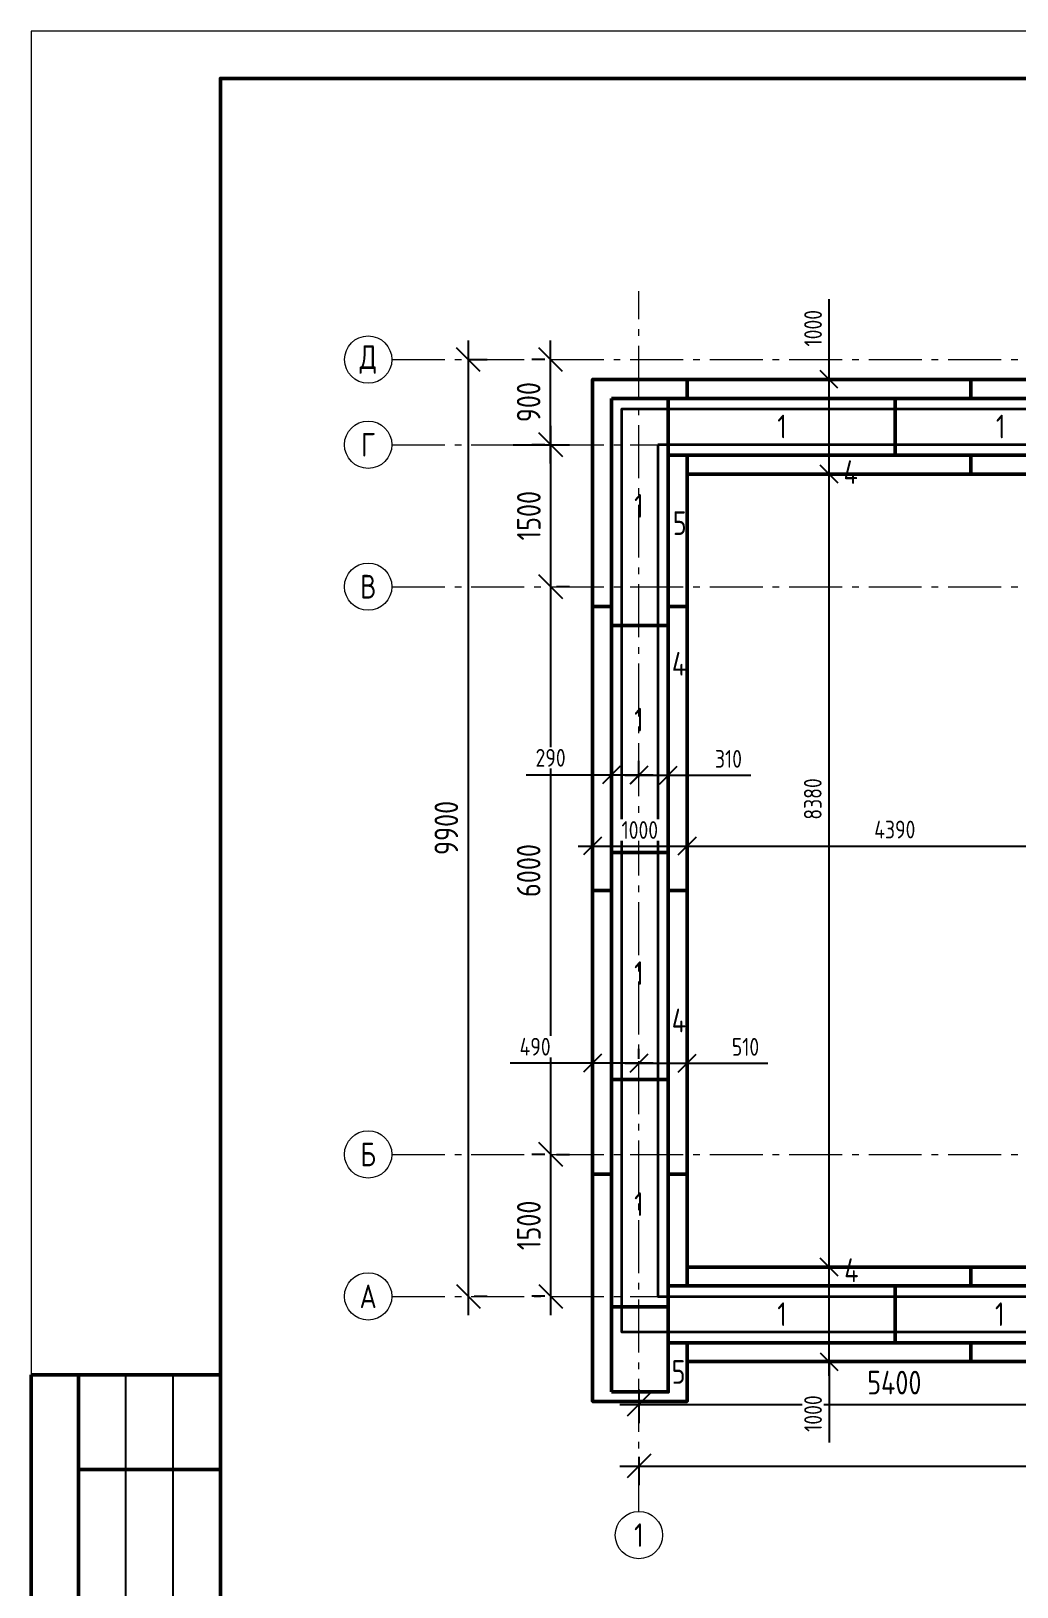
# Model space of a CAD drawing. Header units: millimetres. Extents: x 4900 to 46900, y 6489 to 36189.
# Drawn here: x 4900 to 15318, y 19747 to 36189 of the extents above; entities that cross this region are included whole.
import ezdxf

# ---------------------------------------------------------------- set-up
doc = ezdxf.new("R2010")
doc.units = ezdxf.units.MM
doc.linetypes.add('CONTINOUS', pattern=[0])
doc.linetypes.add('ГОСТ 2.303 6', pattern=[12, 8, -1.5, 1, -1.5])
for name, color, linetype, lineweight in [('Маркировка', 7, 'Continuous', 20), ('Размеры', 7, 'Continuous', 20), ('Стены', 7, 'Continuous', 35), ('ФБС', 4, 'Continuous', 50), ('ФЛ', 5, 'Continuous', 50)]:
    doc.layers.add(name, color=color, linetype=linetype, lineweight=lineweight)
doc.layers.add('Оси', color=3, linetype='Continuous')
doc.styles.add('ГОСТ 2.304', font='CS_Gost2304.shx')
doc.styles.add('ТЕКСТ_Z', font='arial.ttf')
doc.dimstyles.new('СПДС', dxfattribs={"dimscale": 100, "dimtxt": 2.5, "dimasz": 2.5, "dimexe": 2, "dimexo": 0.625, "dimgap": 1, "dimtad": 1, "dimdec": 0, "dimtxsty": 'ГОСТ 2.304', "dimblk": 'OBLIQUE', "dimblk1": 'OBLIQUE', "dimblk2": 'OBLIQUE', "dimcen": 2.5, "dimdle": 2, "dimadec": 0, "dimazin": 2, "dimtfac": 0.75, "dimtdec": 4, "dimtmove": 1, "dimatfit": 3, "dimfxl": 1, "dimtfill": 1, "dimtolj": 1, "dimarcsym": 1})

# ---------------------------------------------------------------- blocks, each defined once
blk = doc.blocks.new('_Oblique')
at = {"color": 0, "linetype": 'ByBlock', "lineweight": -2}
blk.add_line((-0.5, -0.5), (0.5, 0.5), dxfattribs=at)
blk = doc.blocks.new('*D21')
at = {"layer": 'Defpoints', "color": 0, "ltscale": 100}
for p in [(9933, 31818), (10390, 30318), (10390, 30318)]:
    blk.add_point(p, dxfattribs=at)
at = {"layer": 'Оси', "color": 0, "lineweight": -2, "ltscale": 100}
for p, q in [((10390, 32018), (10390, 30118)), ((9996, 31818), (10590, 31818)), ((10453, 30318), (10590, 30318))]:
    blk.add_line(p, q, dxfattribs=at)
at = {"layer": 'Оси', "color": 0, "lineweight": -2, "ltscale": 100, "xscale": 250, "yscale": 250, "zscale": 250}
for p, rotation in [((10390, 31818), 90), ((10390, 30318), 270)]:
    blk.add_blockref('_Oblique', p, dxfattribs=dict(at, rotation=rotation))
at = {"layer": 'Оси', "color": 0, "lineweight": 20, "ltscale": 100, "insert": (10160, 31068), "char_height": 250, "attachment_point": 5, "rotation": 90, "style": 'ГОСТ 2.304', "bg_fill": 3, "box_fill_scale": 1.1, "bg_fill_color": 256, "bg_fill_true_color": 13158600, "bg_fill_transparency": 0}
blk.add_mtext('\\A1;1500', dxfattribs=at)
blk = doc.blocks.new('*D22')
at = {"layer": 'Defpoints', "color": 0, "ltscale": 100}
for p in [(10390, 30318), (10390, 24318), (10390, 24318)]:
    blk.add_point(p, dxfattribs=at)
at = {"layer": 'Оси', "color": 0, "lineweight": -2, "ltscale": 100}
for p, q in [((10390, 30518), (10390, 24118)), ((10453, 30318), (10590, 30318)), ((10453, 24318), (10590, 24318))]:
    blk.add_line(p, q, dxfattribs=at)
at = {"layer": 'Оси', "color": 0, "lineweight": -2, "ltscale": 100, "xscale": 250, "yscale": 250, "zscale": 250}
for p, rotation in [((10390, 30318), 90), ((10390, 24318), 270)]:
    blk.add_blockref('_Oblique', p, dxfattribs=dict(at, rotation=rotation))
at = {"layer": 'Оси', "color": 0, "lineweight": 20, "ltscale": 100, "insert": (10158, 27318), "char_height": 250, "attachment_point": 5, "rotation": 90, "style": 'ГОСТ 2.304', "bg_fill": 3, "box_fill_scale": 1.1, "bg_fill_color": 256, "bg_fill_true_color": 13158600, "bg_fill_transparency": 0}
blk.add_mtext('\\A1;6000', dxfattribs=at)
blk = doc.blocks.new('*D23')
at = {"layer": 'Defpoints', "color": 0, "ltscale": 100}
for p in [(10390, 24318), (10390, 22818), (10390, 22818)]:
    blk.add_point(p, dxfattribs=at)
at = {"layer": 'Оси', "color": 0, "lineweight": -2, "ltscale": 100}
for p, q in [((10390, 24518), (10390, 22618)), ((10328, 24318), (10190, 24318)), ((10328, 22818), (10190, 22818))]:
    blk.add_line(p, q, dxfattribs=at)
at = {"layer": 'Оси', "color": 0, "lineweight": -2, "ltscale": 100, "xscale": 250, "yscale": 250, "zscale": 250}
for p, rotation in [((10390, 24318), 90), ((10390, 22818), 270)]:
    blk.add_blockref('_Oblique', p, dxfattribs=dict(at, rotation=rotation))
at = {"layer": 'Оси', "color": 0, "lineweight": 20, "ltscale": 100, "insert": (10160, 23568), "char_height": 250, "attachment_point": 5, "rotation": 90, "style": 'ГОСТ 2.304', "bg_fill": 3, "box_fill_scale": 1.1, "bg_fill_color": 256, "bg_fill_true_color": 13158600, "bg_fill_transparency": 0}
blk.add_mtext('\\A1;1500', dxfattribs=at)
blk = doc.blocks.new('*D24')
at = {"layer": 'Defpoints', "color": 0, "ltscale": 100}
for p in [(10390, 32718), (10390, 32718), (10390, 31818)]:
    blk.add_point(p, dxfattribs=at)
at = {"layer": 'Оси', "color": 0, "lineweight": -2, "ltscale": 100}
for p, q in [((10390, 31618), (10390, 32918)), ((10328, 32718), (10190, 32718)), ((10328, 31818), (10190, 31818))]:
    blk.add_line(p, q, dxfattribs=at)
at = {"layer": 'Оси', "color": 0, "lineweight": -2, "ltscale": 100, "xscale": 250, "yscale": 250, "zscale": 250}
for p, rotation in [((10390, 32718), 90), ((10390, 31818), 270)]:
    blk.add_blockref('_Oblique', p, dxfattribs=dict(at, rotation=rotation))
at = {"layer": 'Оси', "color": 0, "lineweight": 20, "ltscale": 100, "insert": (10158, 32268), "char_height": 250, "attachment_point": 5, "rotation": 90, "style": 'ГОСТ 2.304', "bg_fill": 3, "box_fill_scale": 1.1, "bg_fill_color": 256, "bg_fill_true_color": 13158600, "bg_fill_transparency": 0}
blk.add_mtext('\\A1;900', dxfattribs=at)
blk = doc.blocks.new('*D25')
at = {"layer": 'Defpoints', "color": 0, "ltscale": 100}
for p in [(9464, 32718), (9520, 22818), (9520, 22818)]:
    blk.add_point(p, dxfattribs=at)
at = {"layer": 'Оси', "color": 0, "lineweight": -2, "ltscale": 100}
for p, q in [((9520, 32918), (9520, 22618)), ((9526, 32718), (9720, 32718)), ((9583, 22818), (9720, 22818))]:
    blk.add_line(p, q, dxfattribs=at)
at = {"layer": 'Оси', "color": 0, "lineweight": -2, "ltscale": 100, "xscale": 250, "yscale": 250, "zscale": 250}
for p, rotation in [((9520, 32718), 90), ((9520, 22818), 270)]:
    blk.add_blockref('_Oblique', p, dxfattribs=dict(at, rotation=rotation))
at = {"layer": 'Оси', "color": 0, "lineweight": 20, "ltscale": 100, "insert": (9288, 27768), "char_height": 250, "attachment_point": 5, "rotation": 90, "style": 'ГОСТ 2.304', "bg_fill": 3, "box_fill_scale": 1.1, "bg_fill_color": 256, "bg_fill_true_color": 13158600, "bg_fill_transparency": 0}
blk.add_mtext('\\A1;9900', dxfattribs=at)
blk = doc.blocks.new('*D26')
at = {"layer": 'Defpoints', "color": 0, "ltscale": 100}
for p in [(11323, 21895), (16723, 21895), (16723, 21676)]:
    blk.add_point(p, dxfattribs=at)
at = {"layer": 'Оси', "color": 0, "lineweight": -2, "ltscale": 100}
for p, q in [((11323, 21832), (11323, 21476)), ((16723, 21832), (16723, 21476)), ((11123, 21676), (16923, 21676))]:
    blk.add_line(p, q, dxfattribs=at)
at = {"layer": 'Оси', "color": 0, "lineweight": -2, "ltscale": 100, "xscale": 250, "yscale": 250, "zscale": 250, "rotation": 180}
blk.add_blockref('_Oblique', (11323, 21676), dxfattribs=at)
at = {"layer": 'Оси', "color": 0, "lineweight": -2, "ltscale": 100, "xscale": 250, "yscale": 250, "zscale": 250}
blk.add_blockref('_Oblique', (16723, 21676), dxfattribs=at)
at = {"layer": 'Оси', "color": 0, "lineweight": 20, "ltscale": 100, "insert": (14023, 21906), "char_height": 250, "attachment_point": 5, "style": 'ГОСТ 2.304', "bg_fill": 3, "box_fill_scale": 1.1, "bg_fill_color": 256, "bg_fill_true_color": 13158600, "bg_fill_transparency": 0}
blk.add_mtext('\\A1;5400', dxfattribs=at)
blk = doc.blocks.new('*D30')
at = {"layer": 'Defpoints', "color": 0, "ltscale": 100}
for p in [(11323, 21184), (25723, 21184), (25723, 21024)]:
    blk.add_point(p, dxfattribs=at)
at = {"layer": 'Оси', "color": 0, "lineweight": -2, "ltscale": 100}
for p, q in [((11323, 21121), (11323, 20824)), ((25723, 21121), (25723, 20824)), ((11123, 21024), (25923, 21024))]:
    blk.add_line(p, q, dxfattribs=at)
at = {"layer": 'Оси', "color": 0, "lineweight": -2, "ltscale": 100, "xscale": 250, "yscale": 250, "zscale": 250, "rotation": 180}
blk.add_blockref('_Oblique', (11323, 21024), dxfattribs=at)
at = {"layer": 'Оси', "color": 0, "lineweight": -2, "ltscale": 100, "xscale": 250, "yscale": 250, "zscale": 250}
blk.add_blockref('_Oblique', (25723, 21024), dxfattribs=at)
at = {"layer": 'Оси', "color": 0, "lineweight": 20, "ltscale": 100, "insert": (18523, 21249), "char_height": 250, "attachment_point": 5, "style": 'ГОСТ 2.304', "bg_fill": 3, "box_fill_scale": 1.1, "bg_fill_color": 256, "bg_fill_true_color": 13158600, "bg_fill_transparency": 0}
blk.add_mtext('\\A1;14400', dxfattribs=at)
blk = doc.blocks.new('Штамп осн бок')
at = {"color": 7, "lineweight": 50}
for p, q in [((-2000, 8500), (-2000, 15000)), ((-2000, 15000), (-1500, 15000)), ((-1500, 8500), (-1500, 15000)), ((-1500, 15000), (0, 15000)), ((-1500, 14000), (0, 14000)), ((-1500, 12500), (0, 12500)), ((-1500, 10500), (0, 10500)), ((-2000, 8500), (-1500, 8500)), ((-1500, 8500), (0, 8500)), ((-1200, 0), (-1200, 8500)), ((-1200, 8500), (-700, 8500)), ((-700, 0), (-700, 8500)), ((-700, 8500), (0, 8500)), ((-1200, 6000), (0, 6000)), ((-1200, 2500), (0, 2500)), ((-1200, 0), (-700, 0)), ((-700, 0), (0, 0))]:
    blk.add_line(p, q, dxfattribs=at)
at = {"color": 7}
for p, q in [((-1000, 8500), (-1000, 15000)), ((-500, 8500), (-500, 15000)), ((0, 15000), (0, 0))]:
    blk.add_line(p, q, dxfattribs=at)
at = {"color": 7, "style": 'ТЕКСТ_Z'}
for s, p in [('Согласовано', (-1675, 8640)), ('В зам. инв. №', (-890, 6627)), ('Подл. и дата', (-890, 3596)), ('Инв. № подл.', (-890, 536))]:
    blk.add_text(s, height=150, rotation=90, dxfattribs=at).set_placement(p)
blk = doc.blocks.new('*D44')
at = {"layer": 'Defpoints', "color": 0, "linetype": 'Continuous', "ltscale": 100}
for p in [(11633, 28326), (11323, 28257), (11633, 28257)]:
    blk.add_point(p, dxfattribs=at)
at = {"layer": 'Размеры', "color": 0, "linetype": 'Continuous', "lineweight": -2, "ltscale": 100}
for p, q in [((11323, 28304), (11323, 28476)), ((11633, 28304), (11633, 28476)), ((11173, 28326), (11783, 28326)), ((11633, 28326), (12507, 28326))]:
    blk.add_line(p, q, dxfattribs=at)
at = {"layer": 'Размеры', "color": 0, "linetype": 'Continuous', "lineweight": -2, "ltscale": 100, "xscale": 187.5, "yscale": 187.5, "zscale": 187.5, "rotation": 180}
blk.add_blockref('_Oblique', (11323, 28326), dxfattribs=at)
at = {"layer": 'Размеры', "color": 0, "linetype": 'Continuous', "lineweight": -2, "ltscale": 100, "xscale": 187.5, "yscale": 187.5, "zscale": 187.5}
blk.add_blockref('_Oblique', (11633, 28326), dxfattribs=at)
at = {"layer": 'Размеры', "color": 0, "linetype": 'Continuous', "ltscale": 100, "insert": (12270, 28498), "char_height": 187.5, "attachment_point": 5, "style": 'ГОСТ 2.304', "bg_fill": 3, "box_fill_scale": 1.1, "bg_fill_color": 256, "bg_fill_true_color": 13158600, "bg_fill_transparency": 0}
blk.add_mtext('\\A1;310', dxfattribs=at)
blk = doc.blocks.new('*D45')
at = {"layer": 'Defpoints', "color": 0, "linetype": 'Continuous', "ltscale": 100}
for p in [(11033, 28327), (11033, 28326), (11323, 28326)]:
    blk.add_point(p, dxfattribs=at)
at = {"layer": 'Размеры', "color": 0, "linetype": 'Continuous', "lineweight": -2, "ltscale": 100}
for p, q in [((11033, 28373), (11033, 28477)), ((11323, 28373), (11323, 28477)), ((11033, 28327), (10132, 28327)), ((11473, 28327), (10883, 28327))]:
    blk.add_line(p, q, dxfattribs=at)
at = {"layer": 'Размеры', "color": 0, "linetype": 'Continuous', "lineweight": -2, "ltscale": 100, "xscale": 187.5, "yscale": 187.5, "zscale": 187.5, "rotation": 180}
blk.add_blockref('_Oblique', (11033, 28327), dxfattribs=at)
at = {"layer": 'Размеры', "color": 0, "linetype": 'Continuous', "lineweight": -2, "ltscale": 100, "xscale": 187.5, "yscale": 187.5, "zscale": 187.5}
blk.add_blockref('_Oblique', (11323, 28327), dxfattribs=at)
at = {"layer": 'Размеры', "color": 0, "linetype": 'Continuous', "ltscale": 100, "insert": (10390, 28509), "char_height": 187.5, "attachment_point": 5, "style": 'ГОСТ 2.304', "bg_fill": 3, "box_fill_scale": 1.1, "bg_fill_color": 256, "bg_fill_true_color": 13158600, "bg_fill_transparency": 0}
blk.add_mtext('\\A1;290', dxfattribs=at)
blk = doc.blocks.new('*D46')
at = {"layer": 'Defpoints', "color": 0, "linetype": 'Continuous', "ltscale": 100}
for p in [(11323, 25282), (11833, 25282), (11833, 25282)]:
    blk.add_point(p, dxfattribs=at)
at = {"layer": 'Размеры', "color": 0, "linetype": 'Continuous', "lineweight": -2, "ltscale": 100}
for p, q in [((11323, 25329), (11323, 25432)), ((11833, 25329), (11833, 25432)), ((11173, 25282), (11983, 25282)), ((11833, 25282), (12686, 25282))]:
    blk.add_line(p, q, dxfattribs=at)
at = {"layer": 'Размеры', "color": 0, "linetype": 'Continuous', "lineweight": -2, "ltscale": 100, "xscale": 187.5, "yscale": 187.5, "zscale": 187.5, "rotation": 180}
blk.add_blockref('_Oblique', (11323, 25282), dxfattribs=at)
at = {"layer": 'Размеры', "color": 0, "linetype": 'Continuous', "lineweight": -2, "ltscale": 100, "xscale": 187.5, "yscale": 187.5, "zscale": 187.5}
blk.add_blockref('_Oblique', (11833, 25282), dxfattribs=at)
at = {"layer": 'Размеры', "color": 0, "linetype": 'Continuous', "ltscale": 100, "insert": (12450, 25454), "char_height": 187.5, "attachment_point": 5, "style": 'ГОСТ 2.304', "bg_fill": 3, "box_fill_scale": 1.1, "bg_fill_color": 256, "bg_fill_true_color": 13158600, "bg_fill_transparency": 0}
blk.add_mtext('\\A1;510', dxfattribs=at)
blk = doc.blocks.new('*D47')
at = {"layer": 'Defpoints', "color": 0, "linetype": 'Continuous', "ltscale": 100}
for p in [(10833, 25282), (10833, 25282), (11323, 25282)]:
    blk.add_point(p, dxfattribs=at)
at = {"layer": 'Размеры', "color": 0, "linetype": 'Continuous', "lineweight": -2, "ltscale": 100}
for p, q in [((10833, 25329), (10833, 25432)), ((11323, 25329), (11323, 25432)), ((10833, 25282), (9961, 25282)), ((11473, 25282), (10683, 25282))]:
    blk.add_line(p, q, dxfattribs=at)
at = {"layer": 'Размеры', "color": 0, "linetype": 'Continuous', "lineweight": -2, "ltscale": 100, "xscale": 187.5, "yscale": 187.5, "zscale": 187.5, "rotation": 180}
blk.add_blockref('_Oblique', (10833, 25282), dxfattribs=at)
at = {"layer": 'Размеры', "color": 0, "linetype": 'Continuous', "lineweight": -2, "ltscale": 100, "xscale": 187.5, "yscale": 187.5, "zscale": 187.5}
blk.add_blockref('_Oblique', (11323, 25282), dxfattribs=at)
at = {"layer": 'Размеры', "color": 0, "linetype": 'Continuous', "ltscale": 100, "insert": (10226, 25456), "char_height": 187.5, "attachment_point": 5, "style": 'ГОСТ 2.304', "bg_fill": 3, "box_fill_scale": 1.1, "bg_fill_color": 256, "bg_fill_true_color": 13158600, "bg_fill_transparency": 0}
blk.add_mtext('\\A1;490', dxfattribs=at)
blk = doc.blocks.new('*D79')
at = {"layer": 'Defpoints', "color": 0, "linetype": 'Continuous', "ltscale": 75}
for p in [(13333, 23128), (13333, 23128), (13333, 22128)]:
    blk.add_point(p, dxfattribs=at)
at = {"layer": 'Маркировка', "color": 0, "linetype": 'Continuous', "lineweight": -2, "ltscale": 75}
for p, q in [((13333, 21978), (13333, 23278)), ((13286, 23128), (13183, 23128)), ((13286, 22128), (13183, 22128)), ((13333, 22128), (13333, 21272))]:
    blk.add_line(p, q, dxfattribs=at)
at = {"layer": 'Маркировка', "color": 0, "linetype": 'Continuous', "lineweight": -2, "ltscale": 75, "xscale": 187.5, "yscale": 187.5, "zscale": 187.5}
for p, rotation in [((13333, 23128), 90), ((13333, 22128), 270)]:
    blk.add_blockref('_Oblique', p, dxfattribs=dict(at, rotation=rotation))
at = {"layer": 'Маркировка', "color": 0, "linetype": 'Continuous', "ltscale": 75, "insert": (13164, 21579), "char_height": 187.5, "attachment_point": 5, "rotation": 90, "style": 'ГОСТ 2.304', "bg_fill": 3, "box_fill_scale": 1.1, "bg_fill_color": 256, "bg_fill_true_color": 13158600, "bg_fill_transparency": 0}
blk.add_mtext('\\A1;1000', dxfattribs=at)
blk = doc.blocks.new('*D88')
at = {"layer": 'Defpoints', "color": 0, "linetype": 'Continuous', "ltscale": 75}
for p in [(13333, 31508), (13333, 31508), (13333, 23128)]:
    blk.add_point(p, dxfattribs=at)
at = {"layer": 'Маркировка', "color": 0, "linetype": 'Continuous', "lineweight": -2, "ltscale": 75}
for p, q in [((13333, 22978), (13333, 31658)), ((13286, 31508), (13183, 31508)), ((13286, 23128), (13183, 23128))]:
    blk.add_line(p, q, dxfattribs=at)
at = {"layer": 'Маркировка', "color": 0, "linetype": 'Continuous', "lineweight": -2, "ltscale": 75, "xscale": 187.5, "yscale": 187.5, "zscale": 187.5}
for p, rotation in [((13333, 31508), 90), ((13333, 23128), 270)]:
    blk.add_blockref('_Oblique', p, dxfattribs=dict(at, rotation=rotation))
at = {"layer": 'Маркировка', "color": 0, "linetype": 'Continuous', "ltscale": 75, "insert": (13161, 28074), "char_height": 187.5, "attachment_point": 5, "rotation": 90, "style": 'ГОСТ 2.304', "bg_fill": 3, "box_fill_scale": 1.1, "bg_fill_color": 256, "bg_fill_true_color": 13158600, "bg_fill_transparency": 0}
blk.add_mtext('\\A1;8380', dxfattribs=at)
blk = doc.blocks.new('*D93')
at = {"layer": 'Defpoints', "color": 0, "linetype": 'Continuous', "ltscale": 75}
for p in [(13333, 32508), (13333, 32508), (13333, 31508)]:
    blk.add_point(p, dxfattribs=at)
at = {"layer": 'Маркировка', "color": 0, "linetype": 'Continuous', "lineweight": -2, "ltscale": 75}
for p, q in [((13333, 32508), (13333, 33356)), ((13333, 31358), (13333, 32658)), ((13286, 32508), (13183, 32508)), ((13286, 31508), (13183, 31508))]:
    blk.add_line(p, q, dxfattribs=at)
at = {"layer": 'Маркировка', "color": 0, "linetype": 'Continuous', "lineweight": -2, "ltscale": 75, "xscale": 187.5, "yscale": 187.5, "zscale": 187.5}
for p, rotation in [((13333, 32508), 90), ((13333, 31508), 270)]:
    blk.add_blockref('_Oblique', p, dxfattribs=dict(at, rotation=rotation))
at = {"layer": 'Маркировка', "color": 0, "linetype": 'Continuous', "ltscale": 75, "insert": (13164, 33049), "char_height": 187.5, "attachment_point": 5, "rotation": 90, "style": 'ГОСТ 2.304', "bg_fill": 3, "box_fill_scale": 1.1, "bg_fill_color": 256, "bg_fill_true_color": 13158600, "bg_fill_transparency": 0}
blk.add_mtext('\\A1;1000', dxfattribs=at)
blk = doc.blocks.new('*D98')
at = {"layer": 'Defpoints', "color": 0, "linetype": 'Continuous', "ltscale": 75}
for p in [(10833, 27612), (11833, 27612), (11833, 27577)]:
    blk.add_point(p, dxfattribs=at)
at = {"layer": 'Маркировка', "color": 0, "linetype": 'Continuous', "lineweight": -2, "ltscale": 75}
for p, q in [((10683, 27577), (11983, 27577)), ((10833, 27565), (10833, 27427)), ((11833, 27565), (11833, 27427))]:
    blk.add_line(p, q, dxfattribs=at)
at = {"layer": 'Маркировка', "color": 0, "linetype": 'Continuous', "lineweight": -2, "ltscale": 75, "xscale": 187.5, "yscale": 187.5, "zscale": 187.5, "rotation": 180}
blk.add_blockref('_Oblique', (10833, 27577), dxfattribs=at)
at = {"layer": 'Маркировка', "color": 0, "linetype": 'Continuous', "lineweight": -2, "ltscale": 75, "xscale": 187.5, "yscale": 187.5, "zscale": 187.5}
blk.add_blockref('_Oblique', (11833, 27577), dxfattribs=at)
at = {"layer": 'Маркировка', "color": 0, "linetype": 'Continuous', "ltscale": 75, "insert": (11333, 27746), "char_height": 187.5, "attachment_point": 5, "style": 'ГОСТ 2.304', "bg_fill": 3, "box_fill_scale": 1.1, "bg_fill_color": 256, "bg_fill_true_color": 13158600, "bg_fill_transparency": 0}
blk.add_mtext('\\A1;1000', dxfattribs=at)
blk = doc.blocks.new('*D99')
at = {"layer": 'Defpoints', "color": 0, "linetype": 'Continuous', "ltscale": 75}
for p in [(11833, 27577), (16223, 27577), (16223, 27577)]:
    blk.add_point(p, dxfattribs=at)
at = {"layer": 'Маркировка', "color": 0, "linetype": 'Continuous', "lineweight": -2, "ltscale": 75}
for p, q in [((11833, 27624), (11833, 27727)), ((16223, 27624), (16223, 27727)), ((11683, 27577), (16373, 27577))]:
    blk.add_line(p, q, dxfattribs=at)
at = {"layer": 'Маркировка', "color": 0, "linetype": 'Continuous', "lineweight": -2, "ltscale": 75, "xscale": 187.5, "yscale": 187.5, "zscale": 187.5, "rotation": 180}
blk.add_blockref('_Oblique', (11833, 27577), dxfattribs=at)
at = {"layer": 'Маркировка', "color": 0, "linetype": 'Continuous', "lineweight": -2, "ltscale": 75, "xscale": 187.5, "yscale": 187.5, "zscale": 187.5}
blk.add_blockref('_Oblique', (16223, 27577), dxfattribs=at)
at = {"layer": 'Маркировка', "color": 0, "linetype": 'Continuous', "ltscale": 75, "insert": (14028, 27751), "char_height": 187.5, "attachment_point": 5, "style": 'ГОСТ 2.304', "bg_fill": 3, "box_fill_scale": 1.1, "bg_fill_color": 256, "bg_fill_true_color": 13158600, "bg_fill_transparency": 0}
blk.add_mtext('\\A1;4390', dxfattribs=at)

msp = doc.modelspace()

# ---------------------------------------------------------------- linework, layer by layer
at = {"layer": 'Оси', "color": 3, "linetype": 'ГОСТ 2.303 6', "lineweight": 20, "ltscale": 70}
for p, q in [((11323.2, 20544.3), (11323.2, 33442.2)), ((8712, 32717.7), (26712, 32717.7)), ((8711.8, 31817.7), (26711.8, 31817.7)), ((8711.8, 30317.7), (26711.8, 30317.7)), ((8711.8, 24317.7), (26711.8, 24317.7)), ((8711.8, 22817.7), (26711.8, 22817.7))]:
    msp.add_line(p, q, dxfattribs=at)
at = {"layer": 'Оси', "color": 3, "lineweight": 20, "ltscale": 100}
for centre in [(8462, 32717.7), (8461.8, 31817.7), (8461.8, 30317.7), (8461.8, 24317.7), (8461.8, 22817.7), (11323.2, 20294.3)]:
    msp.add_circle(centre, 250, dxfattribs=at)
at = {"layer": 'Стены', "ltscale": 100}
for points in [[(11143.2, 28357.7), (11143, 32197.7), (16533.2, 32197.7), (16533.2, 33097.7), (16913.2, 33097.7), (16913.2, 33097.7), (18933.2, 33097.7), (18933.2, 33097.7), (19313.2, 33097.7), (19313.1, 32197.7), (22313, 32197.7), (22313.2, 30697.7), (25903.2, 30697.7), (25903.2, 29437.7), (25903.2, 23937.7), (25273.2, 23937.7), (18293.2, 23937.7), (16913.2, 23937.7), (16913.2, 22437.7), (14873.2, 22437.7), (11143.2, 22437.7), (11143.2, 28362.7)], [(11523.2, 31817.7), (11523.2, 28357.7), (11523.2, 22817.7), (14873.2, 22817.7), (16533.2, 22817.7), (16533, 28007.7), (16533, 31817.7), (16033, 31817.7), (11523, 31817.7)]]:
    msp.add_lwpolyline(points, dxfattribs=at)
at = {"layer": 'ФБС', "ltscale": 100}
for points in [[(11033, 32307.7), (11633, 32307.7), (11633, 29907.7), (11033, 29907.7)], [(11633, 31707.7), (11633, 32307.7), (14033, 32307.7), (14033, 31707.7)], [(14033, 31707.7), (14033, 32307.7), (16423, 32307.7), (16423, 31707.7)], [(11033, 29907.7), (11633, 29907.7), (11633, 27507.7), (11033, 27507.7)], [(11033, 27507.7), (11633, 27507.7), (11633, 25107.7), (11033, 25107.7)], [(11033, 25107.7), (11633, 25107.7), (11633, 22707.7), (11033, 22707.7)], [(11633, 22327.7), (11633, 22927.7), (14033, 22927.7), (14033, 22327.7)], [(14033, 22327.7), (14033, 22927.7), (16423, 22927.7), (16423, 22327.7)]]:
    msp.add_lwpolyline(points, close=True, dxfattribs=at)
at = {"layer": 'ФЛ', "linetype": 'Continuous', "ltscale": 100}
for points in [[(11833.2, 32307.7), (11833.2, 32507.7), (10833.2, 32507.7), (10833.2, 30107.7), (11033, 30107.7)], [(11833.2, 32307.7), (11833.2, 32507.7), (14833.2, 32507.7), (14833.2, 32307.7)], [(14833.2, 32307.7), (14833.2, 32507.7), (16033.2, 32507.7), (16033.2, 32307.7)], [(11633, 30107.7), (11833.2, 30107.7), (11833.2, 31707.7)], [(14833.2, 31707.7), (14833.2, 31507.7), (11833.2, 31507.7), (11833.2, 31707.7)], [(16033.2, 31707.7), (16033.2, 31507.7), (14833.2, 31507.7), (14833.2, 31707.7)], [(11833.2, 22927.7), (11833.2, 24107.7), (11633, 24107.7)], [(11833.2, 22927.7), (11833.2, 23127.7), (14833.2, 23127.7), (14833.2, 22927.7)], [(16423, 23127.7), (14833.2, 23127.7), (14833.2, 22927.7)]]:
    msp.add_lwpolyline(points, dxfattribs=at)

# ---------------------------------------------------------------- block references
at = {"color": 7, "linetype": 'CONTINOUS', "lineweight": 20, "ltscale": 30}
msp.add_blockref('Штамп осн бок', (6899.5, 6989), dxfattribs=at)

# ---------------------------------------------------------------- texts
at = {"layer": 'Маркировка', "linetype": 'Continuous', "ltscale": 100, "char_height": 250, "width": 242.667, "attachment_point": 5, "style": 'ГОСТ 2.304'}
for s, insert in [('1', (12836.8, 32010)), ('1', (15147.1, 32010)), ('4', (13561.1, 31527.8)), ('1', (11323.2, 31171.6)), ('5', (11754.6, 30989.7)), ('4', (11747.7, 29502.5)), ('1', (11323.2, 28912.5)), ('1', (11323.2, 26233.9)), ('1', (11323.2, 23791.7)), ('4', (13569.3, 23093.9)), ('1', (12836.8, 22629.1)), ('1', (15137.7, 22629.1))]:
    msp.add_mtext(s, dxfattribs=dict(at, insert=insert))
at = {"layer": 'Оси', "color": 3, "lineweight": 20, "ltscale": 100, "char_height": 250, "attachment_point": 5, "style": 'ГОСТ 2.304'}
for s, insert, width in [('Д', (8462, 32717.7), 292.102), ('Г', (8461.8, 31817.7), 292.102), ('В', (8461.8, 30317.7), 292.102), ('Б', (8461.8, 24317.7), 292.102), ('А', (8461.8, 22817.7), 292.102), ('1', (11323.2, 20294.3), 272.268)]:
    msp.add_mtext(s, dxfattribs=dict(at, insert=insert, width=width))

# ---------------------------------------------------------------- next in the draw order: dimensions: what is measured, and where the dimension line sits
at = {"layer": 'Оси', "color": 3, "lineweight": 20, "ltscale": 100}
for base, p1, p2, angle, picture, middle in [((9520.4, 22817.7), (9463.5, 32717.7), (9520.4, 22817.7), 90, '*D25', (9288.1, 27767.7)), ((10390.1, 30317.7), (9933.5, 31817.7), (10390.1, 30317.7), 270, '*D21', (10159.9, 31067.7))]:
    dim = msp.add_linear_dim(base=base, p1=p1, p2=p2, angle=angle, dimstyle='СПДС', dxfattribs=at)
    dim.commit()
    dim.dimension.update_dxf_attribs({"geometry": picture, "text_midpoint": middle})
dim = msp.add_linear_dim(base=(16723.2, 21676), p1=(11323.2, 21894.8), p2=(16723.2, 21894.8), dimstyle='СПДС', dxfattribs=at)
dim.commit()
dim.dimension.update_dxf_attribs({"geometry": '*D26', "text_midpoint": (14023.2, 21906.1)})

# ---------------------------------------------------------------- next in the draw order: linework, layer by layer
at = {"layer": 'ФБС', "linetype": 'Continuous', "ltscale": 100}
msp.add_lwpolyline([(11033, 21807.7), (11633, 21807.7), (11633, 22707.7), (11033, 22707.7)], close=True, dxfattribs=at)
at = {"layer": 'ФЛ', "linetype": 'Continuous', "ltscale": 100}
for points in [[(11033, 24107.7), (10833.2, 24107.7), (10833.2, 21707.7), (11833.2, 21707.7), (11833.2, 22327.7)], [(14833.2, 22327.7), (14833.2, 22127.7), (17233.2, 22127.7), (17233.2, 23127.7), (17023.2, 23127.7)], [(14833.2, 22327.7), (14833.2, 22127.7), (11833.2, 22127.7), (11833.2, 22327.7)]]:
    msp.add_lwpolyline(points, dxfattribs=at)

# ---------------------------------------------------------------- next in the draw order: texts
at = {"layer": 'Маркировка', "linetype": 'Continuous', "ltscale": 100, "insert": (11742.4, 22019), "char_height": 250, "width": 242.667, "attachment_point": 5, "style": 'ГОСТ 2.304'}
msp.add_mtext('5', dxfattribs=at)

# ---------------------------------------------------------------- next in the draw order: dimensions: what is measured, and where the dimension line sits
at = {"layer": 'Оси', "color": 3, "lineweight": 20, "ltscale": 100}
for base, p1, p2, angle, picture, middle in [((10390.1, 32717.7), (10390.1, 31817.7), (10390.1, 32717.7), 90, '*D24', (10157.8, 32267.7)), ((10390.1, 24317.7), (10390.1, 30317.7), (10390.1, 24317.7), 270, '*D22', (10157.8, 27317.7))]:
    dim = msp.add_linear_dim(base=base, p1=p1, p2=p2, angle=angle, dimstyle='СПДС', dxfattribs=at)
    dim.commit()
    dim.dimension.update_dxf_attribs({"geometry": picture, "text_midpoint": middle})
dim = msp.add_linear_dim(base=(25723.2, 21024), p1=(11323.2, 21183.6), p2=(25723.2, 21183.6), dimstyle='СПДС', dxfattribs=at)
dim.commit()
dim.dimension.update_dxf_attribs({"geometry": '*D30', "text_midpoint": (18523.2, 21249)})

# ---------------------------------------------------------------- next in the draw order: dimensions: what is measured, and where the dimension line sits
dim = msp.add_linear_dim(base=(10390.1, 22817.7), p1=(10390.1, 24317.7), p2=(10390.1, 22817.7), angle=90, dimstyle='СПДС', dxfattribs=at)
dim.commit()
dim.dimension.update_dxf_attribs({"geometry": '*D23', "text_midpoint": (10159.9, 23567.7)})

# ---------------------------------------------------------------- next in the draw order: linework, layer by layer
at = {"color": 7, "linetype": 'CONTINOUS', "lineweight": 20, "ltscale": 30}
msp.add_lwpolyline([(4899.5, 6489), (46899.5, 6489), (46899.5, 36189), (4899.5, 36189)], close=True, dxfattribs=at)
at = {"color": 7, "linetype": 'CONTINOUS', "lineweight": 50, "ltscale": 30}
msp.add_lwpolyline([(6899.5, 6989), (46399.5, 6989), (46399.5, 35689), (6899.5, 35689)], close=True, dxfattribs=at)

# ---------------------------------------------------------------- next in the draw order: dimensions: what is measured, and where the dimension line sits
at = {"layer": 'Маркировка', "linetype": 'Continuous', "ltscale": 75}
dim = msp.add_linear_dim(base=(13333.2, 23127.7), p1=(13333.2, 22127.7), p2=(13333.2, 23127.7), angle=90, dimstyle='СПДС', override={"dimscale": 75}, dxfattribs=at)
dim.commit()
dim.dimension.update_dxf_attribs({"geometry": '*D79', "text_midpoint": (13304, 21579.3), "dimtype": 160})
at = {"layer": 'Размеры', "linetype": 'Continuous', "ltscale": 100}
for base, p1, p2, picture, middle in [((11633, 28325.7), (11323.2, 28257.3), (11633, 28257.3), '*D44', (12270, 28343.3)), ((11833.2, 25281.7), (11323.2, 25281.7), (11833.2, 25281.7), '*D46', (12449.7, 25300.4))]:
    dim = msp.add_linear_dim(base=base, p1=p1, p2=p2, dimstyle='СПДС', override={"dimscale": 75}, dxfattribs=at)
    dim.commit()
    dim.dimension.update_dxf_attribs({"geometry": picture, "text_midpoint": middle, "dimtype": 160})

# ---------------------------------------------------------------- next in the draw order: linework, layer by layer
at = {"layer": 'ФЛ', "linetype": 'Continuous', "ltscale": 100}
for points in [[(11633, 30107.7), (11833.2, 30107.7), (11833.2, 27107.7), (11633, 27107.7)], [(11633, 27107.7), (11833.2, 27107.7), (11833.2, 24107.7), (11633, 24107.7)]]:
    msp.add_lwpolyline(points, dxfattribs=at)

# ---------------------------------------------------------------- next in the draw order: texts
at = {"layer": 'Маркировка', "linetype": 'Continuous', "ltscale": 100, "insert": (11746, 25733), "char_height": 250, "width": 242.667, "attachment_point": 5, "style": 'ГОСТ 2.304'}
msp.add_mtext('4', dxfattribs=at)

# ---------------------------------------------------------------- next in the draw order: dimensions: what is measured, and where the dimension line sits
at = {"layer": 'Маркировка', "linetype": 'Continuous', "ltscale": 75}
dim = msp.add_linear_dim(base=(13333.2, 31507.7), p1=(13333.2, 23127.7), p2=(13333.2, 31507.7), angle=90, dimstyle='СПДС', override={"dimscale": 75}, dxfattribs=at)
dim.commit()
dim.dimension.update_dxf_attribs({"geometry": '*D88', "text_midpoint": (13333.2, 28074.4), "dimtype": 160})
at = {"layer": 'Размеры', "linetype": 'Continuous', "ltscale": 100}
for base, p1, p2, picture, middle in [((11033, 28327.1), (11323.2, 28325.7), (11033, 28325.7), '*D45', (10390.1, 28242.6)), ((10833.2, 25281.7), (11323.2, 25281.7), (10833.2, 25281.7), '*D47', (10226.3, 25271.4))]:
    dim = msp.add_linear_dim(base=base, p1=p1, p2=p2, dimstyle='СПДС', override={"dimscale": 75}, dxfattribs=at)
    dim.commit()
    dim.dimension.update_dxf_attribs({"geometry": picture, "text_midpoint": middle, "dimtype": 160})

# ---------------------------------------------------------------- next in the draw order: linework, layer by layer
at = {"layer": 'ФЛ', "linetype": 'Continuous', "ltscale": 100}
for points in [[(11033, 27107.7), (10833.2, 27107.7), (10833.2, 30107.7), (11033, 30107.7)], [(11033, 24107.7), (10833.2, 24107.7), (10833.2, 27107.7), (11033, 27107.7)]]:
    msp.add_lwpolyline(points, dxfattribs=at)

# ---------------------------------------------------------------- next in the draw order: dimensions: what is measured, and where the dimension line sits
at = {"layer": 'Маркировка', "linetype": 'Continuous', "ltscale": 75}
dim = msp.add_linear_dim(base=(13333.2, 32507.7), p1=(13333.2, 31507.7), p2=(13333.2, 32507.7), angle=90, dimstyle='СПДС', override={"dimscale": 75}, dxfattribs=at)
dim.commit()
dim.dimension.update_dxf_attribs({"geometry": '*D93', "text_midpoint": (13346.7, 33048.7), "dimtype": 160})

# ---------------------------------------------------------------- next in the draw order: dimensions: what is measured, and where the dimension line sits
dim = msp.add_linear_dim(base=(11833.2, 27576.8), p1=(10833.2, 27611.5), p2=(11833.2, 27611.5), dimstyle='СПДС', override={"dimscale": 75}, dxfattribs=at)
dim.commit()
dim.dimension.update_dxf_attribs({"geometry": '*D98', "text_midpoint": (11333.2, 27745.5)})

# ---------------------------------------------------------------- next in the draw order: dimensions: what is measured, and where the dimension line sits
dim = msp.add_linear_dim(base=(16223.2, 27576.8), p1=(11833.2, 27576.8), p2=(16223.2, 27576.8), dimstyle='СПДС', override={"dimscale": 75}, dxfattribs=at)
dim.commit()
dim.dimension.update_dxf_attribs({"geometry": '*D99', "text_midpoint": (14028.2, 27751)})

doc.saveas('drawing.dxf')
